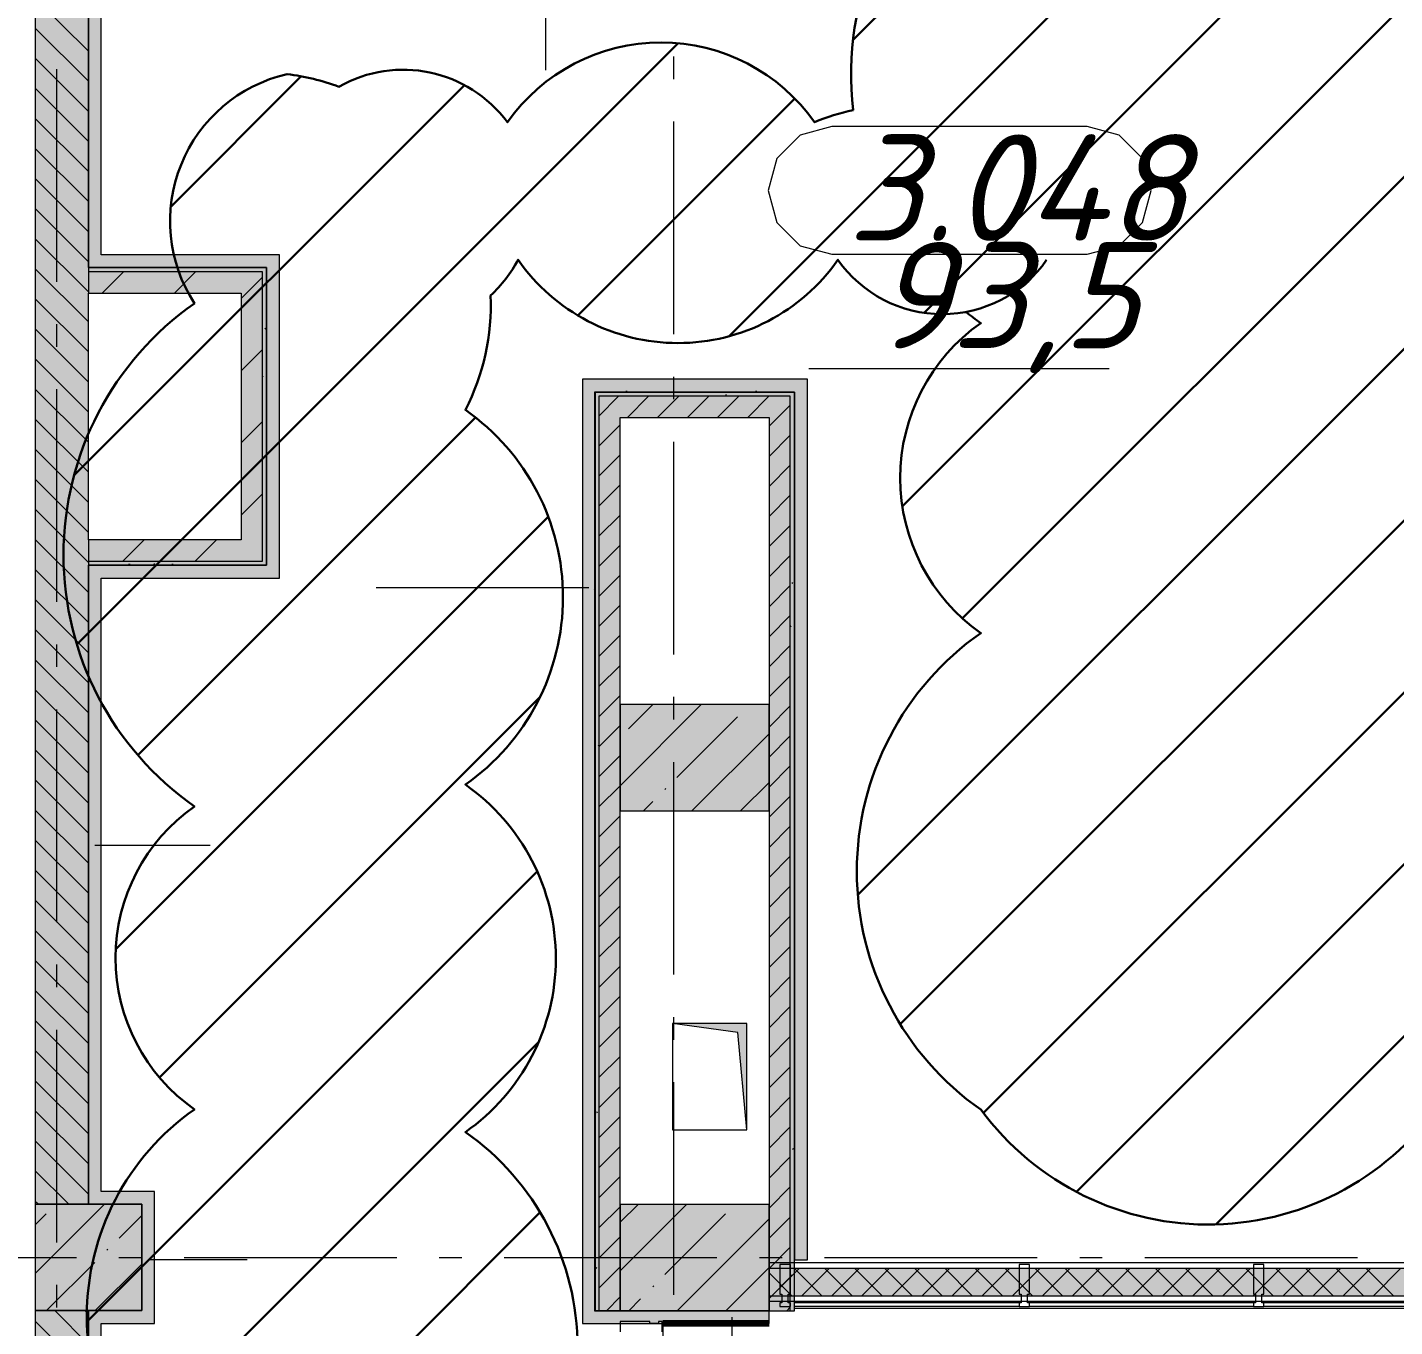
# Model space of a CAD drawing. Header units: millimetres. Extents: x -537608 to 253996, y -217170 to 186033.
# Drawn here: x -239814 to -233385, y 168596 to 174706 of the extents above; entities that cross this region are included whole.
import ezdxf

# ---------------------------------------------------------------- set-up
doc = ezdxf.new("R2010")
doc.units = ezdxf.units.MM
doc.layers.add('16) Лак 1.6м', color=160, linetype='Continuous', lineweight=90)
doc.layers.add('2) окраска коммуникации', color=152, linetype='Continuous', lineweight=30)
doc.layers.add('PDF _Геометрия', color=7, linetype='Continuous')
doc.layers.add('PDF _Текст', color=7, linetype='Continuous')
doc.layers.add('PDF _Сплошная заливка', color=7, linetype='Continuous', true_color=0xffffff)
doc.styles.add('PDF ISOCPEUR Italic', font='isocpeui.ttf')

msp = doc.modelspace()

# ---------------------------------------------------------------- hatches: boundary and pattern name
at = {"layer": '2) окраска коммуникации'}
h = msp.add_hatch(dxfattribs=at)
h.set_pattern_fill('ANSI31', color=256, scale=180)
h.paths.add_polyline_path([(-233247.5688, 177998.5235, 0.52056705), (-235419.4646, 177998.5235, 0.52056705), (-237429.314, 177998.5235, 0.52056705), (-238821.017, 177998.5235, 0.52056705), (-238257.7876, 176764.6396, 0.52056705), (-236617.9332, 176764.6396, 0.220684184), (-235677.2729, 176219.1299, 0.205609589), (-235330.6408, 175659.2565, 0.276734799), (-235930.449, 174316.027, 0.061769593), (-236112.3946, 174259.4336, 0.52056705), (-237556.5301, 174259.4336, 0.379466008), (-238348.6553, 174426.9845, 0.057663837), (-238592.4759, 174486.1429, 0.52056705), (-239028.0629, 173407.6346, 0.52056705), (-239028.0629, 171042.3935, 0.52056705), (-239028.0629, 169617.5684, 0.52056705), (-239028.0629, 167673.4548, 0.52056705), (-239028.0629, 165454.0474, 0.52056705), (-239028.0629, 163233.1917, 0.52056705), (-239028.0629, 161197.9974, 0.52056705), (-237754.1061, 161355.6589, 0.52056705), (-237754.1061, 163501.6063, 0.52056705), (-237754.1061, 165619.0709, 0.52056705), (-237754.1061, 167485.6614, 0.52056705), (-237754.1061, 169510.9994, 0.52056705), (-237754.1061, 171144.8997, 0.52056705), (-237754.1061, 172906.8922, 0.128482934), (-237635.6681, 173445.8092, 0.087084483), (-237506.7931, 173612.8336, 0.52056705), (-236002.5942, 173612.8336, 0.294706709), (-235400.9446, 173367.8094, 0.015336865), (-235330.6408, 173315.2971, 0.52056705), (-235330.6408, 171857.765, 0.52056705), (-235330.6408, 169616.5128, 0.52056705), (-233156.3052, 169668.4749, 0.52056705), (-233156.3052, 171100.5414, 0.52056705), (-233156.3052, 173693.283, 0.52056705), (-233156.3052, 175996.4089, 0.04413108), (-233116.7734, 176180.5755, 0.223427694), (-232027.1964, 176864.879, 0.52056705)])
h = msp.add_hatch(dxfattribs=at)
h.set_pattern_fill('ANSI31', color=5, scale=222)
h.set_pattern_definition([(45, (-258045.5, 58244.4), (-498.4042, 498.4042), [])])
edge = h.paths.add_edge_path()
edge.add_spline(control_points=[(-235816.1191, 159271.232), (-236159.4574, 159033.9082), (-238070.707, 158782.2879), (-238638.1634, 158432.2404), (-238105.9898, 157437.1958), (-235754.1232, 157437.1958), (-234964.4457, 157111.2328), (-232629.7463, 157197.0128), (-230260.7124, 156905.3617), (-229350.8658, 157179.8572), (-227823.0111, 157317.1047), (-227874.2427, 155408.2821), (-228097.4122, 152976.7837), (-227822.7426, 150724.7104), (-228269.0815, 149763.9784), (-227084.5653, 149112.0524), (-225299.2066, 148991.9613), (-224269.1925, 149077.7406), (-223393.6804, 150141.4089), (-223033.1746, 151942.7824), (-223033.1746, 154550.2232), (-224114.1503, 155620.6235), (-222534.7954, 157233.2822), (-223616.3097, 158108.2349), (-222328.7917, 159257.6825), (-224405.9872, 160750.2232), (-223221.471, 161659.5139), (-222637.7958, 162380.0636), (-222998.3466, 163910.6161), (-224371.6993, 165660.5215), (-222551.1261, 167750.2232), (-223117.6326, 168979.9453), (-222465.2915, 170352.4203), (-223735.6423, 171364.6211), (-222688.4609, 172325.3538), (-224215.7041, 173378.4158), (-222584.8491, 174510.7078), (-223546.1958, 175199.8757), (-221881.0047, 176020.4302), (-223048.3552, 176912.5392), (-223134.1899, 177993.3638), (-224026.8692, 177461.5296), (-225297.22, 177718.8682), (-226378.7358, 177221.3459), (-228541.766, 177135.5666), (-230052.4535, 177838.96), (-230103.9537, 176483.6406), (-230103.9537, 175397.7837), (-229211.2743, 175199.8757), (-230121.1209, 173498.5077), (-229039.6066, 172812.2698), (-230258.4573, 170776.7837), (-229761.2561, 169941.1373), (-230774.103, 168425.7837), (-229332.0829, 167750.2232), (-232123.453, 166650.2232), (-233452.141, 167750.2232), (-234104.4836, 166681.5095), (-235855.5078, 167750.2232), (-235443.0905, 165700.2452), (-235100.8307, 164170.835), (-235942.0098, 164546.6834), (-235461.3365, 162982.3976), (-236062.1774, 161973.2927), (-234156.6512, 161458.6141), (-236010.6772, 160206.231), (-235472.7808, 159508.5559), (-235816.1191, 159271.232)], knot_values=[0, 0, 0, 0, 1, 2, 3, 4, 5, 6, 7, 8, 9, 10, 11, 12, 13, 14, 15, 16, 17, 18, 19, 20, 21, 22, 23, 24, 25, 26, 27, 28, 29, 30, 31, 32, 33, 34, 35, 36, 37, 38, 39, 40, 41, 42, 43, 44, 45, 46, 47, 48, 49, 50, 51, 52, 53, 54, 55, 56, 57, 58, 59, 60, 61, 62, 63, 64, 65, 65, 65, 65], degree=3, periodic=0)
edge = h.paths.add_edge_path(flags=16)
edge.add_arc((-231889.6573, 159033.0748), 1468.0305, 125.00000005, 234.99999995, ccw=False)
edge.add_arc((-231607.6582, 161840.8916), 1959.6809, 125.00000005, 234.99999995, ccw=False)
edge.add_arc((-231767.132, 163405.6521), 965.4036, 67.59470151, 177.59470141, ccw=False)
edge.add_arc((-231443.7098, 163069.927), 1229.0586, -22.07713269, 87.92286721, ccw=False)
edge.add_arc((-231143.3293, 161410.3894), 1461.9881, -54.99999995, 54.99999995, ccw=False)
edge.add_arc((-231576.0596, 159327.8343), 1548.9823, -75.15767463, 34.84232527, ccw=False)
edge.add_arc((-231955.4787, 158374.0401), 947.5729, 215.00000005, 324.99999995, ccw=False)
edge = h.paths.add_edge_path(flags=16)
edge.add_arc((-225566.369, 153285.6185), 1536.9915, 125.00000005, 234.99999995, ccw=False)
edge.add_arc((-225538.421, 155843.592), 1585.7174, 125.00000005, 234.99999995, ccw=False)
edge.add_arc((-225137.7183, 159013.7421), 2284.3212, 125.00000005, 234.99999995, ccw=False)
edge.add_arc((-225658.2126, 162012.8119), 1376.867, 125.00000005, 234.99999995, ccw=False)
edge.add_arc((-225574.7307, 164105.3721), 1301.2124, 117.8493612, 227.8493611, ccw=False)
edge.add_arc((-225369.6285, 164519.2026), 1097.085, 27.81836399, 137.81836389, ccw=False)
edge.add_arc((-225613.8121, 163296.7221), 2117.3814, -54.99999995, 54.99999995, ccw=False)
edge.add_arc((-225663.381, 159757.0156), 2203.8023, -54.99999995, 54.99999995, ccw=False)
edge.add_arc((-225163.6815, 156860.1623), 1332.6027, -54.99999995, 54.99999995, ccw=False)
edge.add_arc((-225407.0732, 154329.3545), 1756.9432, -54.99999995, 54.99999995, ccw=False)
edge.add_arc((-225725.9779, 153175.5991), 1357.0078, 237.85706584, 347.85706574, ccw=False)
edge = h.paths.add_edge_path(flags=16)
edge.add_arc((-226395.9174, 168135.9149), 1371.9136, 125.00000005, 234.99999995, ccw=False)
edge.add_arc((-226384.8551, 170399.3253), 1391.2002, 125.00000005, 234.99999995, ccw=False)
edge.add_arc((-226325.4529, 172763.3694), 1494.7648, 125.00000005, 234.99999995, ccw=False)
edge.add_arc((-225896.8545, 175145.79), 1730.4953, 112.00238998, 222.00238988, ccw=False)
edge.add_arc((-226212.3841, 175253.0022), 1533.7869, -7.46862395, 102.53137595, ccw=False)
edge.add_arc((-225760.6269, 173526.9207), 1863.7748, -54.99999995, 54.99999995, ccw=False)
edge.add_arc((-225829.2376, 170375.5045), 1983.3939, -54.99999995, 54.99999995, ccw=False)
edge.add_arc((-225610.4468, 168098.6002), 1126.7789, -74.63234793, 35.36765197, ccw=False)
edge.add_arc((-226247.326, 167667.1454), 1142.021, 215.00000005, 324.99999995, ccw=False)
at = {"layer": 'PDF _Сплошная заливка', "transparency": 33554559}
h = msp.add_hatch(color=256, dxfattribs=at)
h.paths.add_polyline_path([(-239776.1908, 163730.906), (-239526.192, 163730.906), (-239526.192, 168671.2518), (-239776.1908, 168671.2518), (-239776.1908, 166203.8314)], flags=0)
h.paths.add_polyline_path([(-239526.192, 169171.2515), (-239526.192, 175021.2525), (-239776.1908, 175021.2525), (-239776.1908, 169171.2515)], flags=0)
h.paths.add_polyline_path([(-239526.192, 175521.2502), (-239526.192, 178511.2505), (-239776.1908, 178511.2505), (-239776.1908, 175521.2502)], flags=0)
at = {"layer": 'PDF _Сплошная заливка', "true_color": 0xff7d7d, "transparency": 33554559}
for points in [[(-239526.192, 173636.2532), (-239466.1914, 173636.2532), (-239466.1914, 175021.2525), (-239526.192, 175021.2525), (-239526.192, 174699.218)], [(-238688.691, 172176.2493), (-238628.6903, 172176.2493), (-238628.6903, 173636.2532), (-238688.691, 173636.2532), (-238688.691, 173283.3239)], [(-236206.54, 172990.9054), (-236206.54, 173050.9039), (-237203.2435, 173050.9039), (-237203.2435, 172990.9054), (-237143.2428, 172990.9054)], [(-236206.54, 168910.9035), (-236146.5394, 168910.9035), (-236146.5394, 173050.9039), (-236206.54, 173050.9039), (-236206.54, 169035.6284)], [(-239526.192, 169231.2522), (-239466.1914, 169231.2522), (-239466.1914, 172176.2493), (-239526.192, 172176.2493), (-239526.192, 171867.4254)], [(-239276.191, 168671.2518), (-239216.1904, 168671.2518), (-239216.1904, 169231.2522), (-239276.191, 169231.2522), (-239276.191, 169035.6284)], [(-239526.192, 163780.9062), (-239466.1914, 163780.9062), (-239466.1914, 168671.2518), (-239526.192, 168671.2518), (-239526.192, 166203.8314)], [(-236326.5393, 168610.9045), (-236326.5393, 168670.9052), (-237143.2428, 168670.9052), (-237143.2428, 168610.9045), (-236614.4085, 168610.9045)]]:
    msp.add_hatch(color=11, dxfattribs=at).paths.add_polyline_path(points)
at = {"layer": 'PDF _Сплошная заливка', "transparency": 33554559}
for points in [[(-238708.6919, 173556.2495), (-238688.691, 173556.2495), (-238688.691, 173576.2505), (-239526.192, 173576.2505), (-239526.192, 173556.2495)], [(-238808.6923, 173456.2491), (-238708.6919, 173456.2491), (-238708.6919, 173556.2495), (-239526.192, 173556.2495), (-239526.192, 173456.2491)], [(-238708.6919, 172176.2493), (-238688.691, 172176.2493), (-238688.691, 173556.2495), (-238708.6919, 173556.2495), (-238708.6919, 172196.2503)], [(-236226.5388, 172970.9045), (-236226.5388, 172990.9054), (-237146.539, 172990.9054), (-237146.539, 172970.9045), (-236326.5393, 172970.9045)], [(-236226.5388, 168670.9052), (-236206.54, 168670.9052), (-236206.54, 172990.9054), (-236226.5388, 172990.9054), (-236226.5388, 169035.6284)], [(-236326.5393, 172870.9041), (-236326.5393, 172970.9045), (-237126.538, 172970.9045), (-237126.538, 172870.9041), (-237026.5398, 172870.9041)], [(-236326.5393, 168670.9052), (-236226.5388, 168670.9052), (-236226.5388, 172970.9045), (-236326.5393, 172970.9045), (-236326.5393, 169035.6284)], [(-238708.6919, 172176.2493), (-238708.6919, 172196.2503), (-239526.192, 172196.2503), (-239526.192, 172176.2493), (-238808.6923, 172176.2493)], [(-239526.192, 168671.2518), (-239276.191, 168671.2518), (-239276.191, 169171.2515), (-239776.1908, 169171.2515), (-239776.1908, 168671.2518)], [(-237026.5398, 168670.9052), (-236326.5393, 168670.9052), (-236326.5393, 169170.9049), (-237026.5398, 169170.9049), (-237026.5398, 169035.6284)], [(-231726.5409, 168741.2529), (-231726.5409, 168871.2525), (-236326.5393, 168871.2525), (-236326.5393, 168741.2529), (-233274.93, 168741.2529)]]:
    msp.add_hatch(color=256, dxfattribs=at).paths.add_polyline_path(points)

# ---------------------------------------------------------------- linework, layer by layer
at = {"layer": '16) Лак 1.6м'}
msp.add_lwpolyline([(-236326.5393, 168610.9045), (-236826.1924, 168610.9045)], dxfattribs=at)
at = {"layer": '2) окраска коммуникации'}
for points in [[(-235930.449, 174316.027, -0.276734799), (-235330.6408, 175659.2565, -0.205609589), (-235677.2729, 176219.1299, -0.205609589)], [(-233116.7734, 176180.5755, -0.04413108), (-233156.3052, 175996.4089, -0.52056705), (-233156.3052, 173693.283, -0.52056705), (-233156.3052, 171100.5414, -0.52056705), (-233156.3052, 169668.4749, -0.52056705), (-235330.6408, 169616.5128, -0.52056705), (-235330.6408, 171857.765, -0.52056705), (-235330.6408, 173315.2971, -0.015336865), (-235400.9446, 173367.8094)], [(-235930.449, 174316.027, 0.061769593), (-236112.3946, 174259.4336, 0.52056705), (-237556.5301, 174259.4336, 0.379466008), (-238348.6553, 174426.9845)], [(-237635.6681, 173445.8092, -0.128482934), (-237754.1061, 172906.8922, -0.52056705), (-237754.1061, 171144.8997, -0.52056705), (-237754.1061, 169510.9994, -0.52056705), (-237754.1061, 167485.6614, -0.52056705), (-237754.1061, 165619.0709, -0.52056705), (-237754.1061, 163501.6063, -0.52056705), (-237754.1061, 161355.6589, -0.52056705), (-239028.0629, 161197.9974, -0.52056705), (-239028.0629, 163233.1917, -0.52056705), (-239028.0629, 165454.0474, -0.52056705), (-239028.0629, 167673.4548, -0.52056705), (-239028.0629, 169617.5684, -0.52056705), (-239028.0629, 171042.3935, -0.52056705), (-239028.0629, 173407.6346, -0.52056705), (-238592.4759, 174486.1429, -0.057663837), (-238348.6553, 174426.9845, -0.057663837)], [(-237635.6681, 173445.8092, 0.087084483), (-237506.7931, 173612.8336, 0.52056705), (-236002.5942, 173612.8336, 0.52056705), (-235021.3412, 173612.8336)]]:
    msp.add_lwpolyline(points, format="xyb", dxfattribs=at)
at = {"layer": 'PDF _Геометрия', "lineweight": 9}
for p, q in [((-239776.1908, 175021.2525), (-239776.1908, 169171.2515)), ((-239526.192, 173636.2532), (-239526.192, 175021.2525)), ((-239526.192, 175021.2525), (-239526.192, 173636.2532)), ((-239466.1914, 173636.2532), (-239466.1914, 174961.2498)), ((-237378.0891, 174970.9035), (-237378.0891, 174504.7547)), ((-239526.192, 174593.6501), (-239776.1908, 174843.6511)), ((-239526.192, 174452.227), (-239776.1908, 174702.2279)), ((-239526.192, 174310.808), (-239776.1908, 174560.809)), ((-239526.192, 174169.3848), (-239776.1908, 174419.3857)), ((-239526.192, 174027.9659), (-239776.1908, 174277.9669)), ((-239526.192, 173886.5427), (-239776.1908, 174136.5437)), ((-239526.192, 173745.1238), (-239776.1908, 173995.1204)), ((-239526.192, 173603.7006), (-239776.1908, 173853.7016)), ((-239526.192, 173462.2817), (-239776.1908, 173712.2783)), ((-239526.192, 173576.2505), (-239526.192, 173636.2532)), ((-239526.192, 173636.2532), (-239526.192, 173576.2505)), ((-238688.691, 173636.2532), (-239466.1914, 173636.2532)), ((-238628.6903, 173636.2532), (-238688.691, 173636.2532)), ((-238628.6903, 172176.2493), (-238628.6903, 173636.2532)), ((-239526.192, 173320.8584), (-239776.1908, 173570.8594)), ((-238688.691, 173576.2505), (-239526.192, 173576.2505)), ((-239526.192, 173576.2505), (-238688.691, 173576.2505)), ((-239526.192, 173576.2505), (-239526.192, 173556.2495)), ((-238688.691, 173556.2495), (-238688.691, 173576.2505)), ((-238688.691, 173576.2505), (-238688.691, 172176.2493)), ((-238708.6919, 173556.2495), (-239526.192, 173556.2495)), ((-239526.192, 173556.2495), (-239526.192, 173456.2491)), ((-239461.907, 173456.2491), (-239361.9066, 173556.2495)), ((-239122.496, 173456.2491), (-239022.4956, 173556.2495)), ((-238783.085, 173456.2491), (-238708.6919, 173530.6422)), ((-238708.6919, 173456.2491), (-238708.6919, 173556.2495)), ((-238688.691, 173456.2491), (-238688.691, 173556.2495)), ((-239526.192, 172296.2507), (-239526.192, 173456.2491)), ((-239526.192, 173456.2491), (-238808.6923, 173456.2491)), ((-238808.6923, 173430.6462), (-238783.085, 173456.2491)), ((-238808.6923, 173456.2491), (-238808.6923, 172296.2507)), ((-238708.6919, 172196.2503), (-238708.6919, 173456.2491)), ((-238688.691, 172176.2493), (-238688.691, 173456.2491)), ((-239526.192, 173179.4353), (-239776.1908, 173429.4362)), ((-239526.192, 173038.0164), (-239776.1908, 173288.0173)), ((-238808.6923, 173091.2331), (-238708.6919, 173191.2334)), ((-239526.192, 172896.5931), (-239776.1908, 173146.5941)), ((-239526.192, 172755.1743), (-239776.1908, 173005.1709)), ((-236206.54, 173050.9039), (-237203.2435, 173050.9039)), ((-237203.2435, 173050.9039), (-237203.2435, 172990.9054)), ((-237203.2435, 172990.9054), (-237203.2435, 168610.9045)), ((-236326.5393, 172990.9054), (-237146.539, 172990.9054)), ((-237146.539, 172990.9054), (-237146.539, 172970.9045)), ((-237143.2428, 168670.9052), (-237143.2428, 172990.9054)), ((-237143.2428, 172990.9054), (-236206.54, 172990.9054)), ((-236226.5388, 172990.9054), (-236326.5393, 172990.9054)), ((-236206.54, 172990.9054), (-236226.5388, 172990.9054)), ((-236146.5394, 173050.9039), (-236206.54, 173050.9039)), ((-236206.54, 172990.9054), (-236206.54, 168910.9035)), ((-236206.54, 168670.9052), (-236206.54, 172990.9054)), ((-236146.5394, 168910.9035), (-236146.5394, 173050.9039)), ((-237146.539, 172970.9045), (-237146.539, 172870.9041)), ((-237126.538, 172878.3404), (-237033.974, 172970.9045)), ((-236326.5393, 172970.9045), (-237126.538, 172970.9045)), ((-237126.538, 172970.9045), (-237126.538, 172870.9041)), ((-236992.5533, 172870.9041), (-236892.5528, 172970.9045)), ((-236851.1322, 172870.9041), (-236751.1318, 172970.9045)), ((-236709.7112, 172870.9041), (-236609.7107, 172970.9045)), ((-236568.2901, 172870.9041), (-236468.2897, 172970.9045)), ((-236426.869, 172870.9041), (-236326.8687, 172970.9045)), ((-236226.5388, 172970.9045), (-236326.5393, 172970.9045)), ((-236326.5393, 172829.8128), (-236226.5388, 172929.8132)), ((-236226.5388, 168670.9052), (-236226.5388, 172970.9045)), ((-239526.192, 172613.751), (-239776.1908, 172863.752)), ((-237146.539, 172870.9041), (-237146.539, 168670.9052)), ((-237126.538, 172870.9041), (-237126.538, 168670.9052)), ((-237026.5398, 168670.9052), (-237026.5398, 172870.9041)), ((-237026.5398, 172870.9041), (-236326.5393, 172870.9041)), ((-236326.5393, 172870.9041), (-236326.5393, 168670.9052)), ((-238808.6923, 172751.8199), (-238708.6919, 172851.8203)), ((-237126.538, 172736.9172), (-237026.5398, 172836.9176)), ((-236326.5393, 172688.3896), (-236226.5388, 172788.39)), ((-239526.192, 172472.3321), (-239776.1908, 172722.3288)), ((-237126.538, 172595.4983), (-237026.5398, 172695.4986)), ((-236326.5393, 172546.9707), (-236226.5388, 172646.9668)), ((-239526.192, 172330.9089), (-239776.1908, 172580.9099)), ((-237126.538, 172454.0751), (-237026.5398, 172554.0755)), ((-238808.6923, 172412.4111), (-238708.6919, 172512.4115)), ((-236326.5393, 172405.5475), (-236226.5388, 172505.5479)), ((-239526.192, 172189.4857), (-239776.1908, 172439.4866)), ((-237126.538, 172312.6562), (-237026.5398, 172412.6522)), ((-236326.5393, 172264.1243), (-236226.5388, 172364.1247)), ((-239526.192, 172048.0668), (-239776.1908, 172298.0678)), ((-238808.6923, 172296.2507), (-239526.192, 172296.2507)), ((-239526.192, 172296.2507), (-239526.192, 172196.2503)), ((-239364.2619, 172196.2503), (-239264.2615, 172296.2507)), ((-239024.851, 172196.2503), (-238924.8505, 172296.2507)), ((-237126.538, 172171.233), (-237026.5398, 172271.2333)), ((-236326.5393, 172122.7054), (-236226.5388, 172222.7058)), ((-239526.192, 171906.6436), (-239776.1908, 172156.6446)), ((-239526.192, 172196.2503), (-238808.6923, 172196.2503)), ((-239526.192, 172196.2503), (-239526.192, 172176.2493)), ((-239526.192, 169231.2522), (-239526.192, 172176.2493)), ((-239526.192, 172176.2493), (-238808.6923, 172176.2493)), ((-239466.1914, 172176.2493), (-239526.192, 172176.2493)), ((-239526.192, 172176.2493), (-239526.192, 169231.2522)), ((-238688.691, 172176.2493), (-239466.1914, 172176.2493)), ((-238808.6923, 172196.2503), (-238708.6919, 172196.2503)), ((-238808.6923, 172176.2493), (-238708.6919, 172176.2493)), ((-238708.6919, 172176.2493), (-238688.691, 172176.2493)), ((-238628.6903, 172116.2508), (-238628.6903, 172176.2493)), ((-239466.1914, 169231.2522), (-239466.1914, 172116.2508)), ((-239466.1914, 172116.2508), (-238628.6903, 172116.2508)), ((-237126.538, 172029.8097), (-237026.5398, 172129.8101)), ((-237173.242, 172070.7934), (-238173.2437, 172070.7934)), ((-236326.5393, 171981.2822), (-236226.5388, 172081.2826)), ((-239526.192, 171765.2247), (-239776.1908, 172015.2256)), ((-237126.538, 171888.3909), (-237026.5398, 171988.3912)), ((-236326.5393, 171839.8632), (-236226.5388, 171939.8637)), ((-239526.192, 171623.8014), (-239776.1908, 171873.8025)), ((-237126.538, 171746.9676), (-237026.5398, 171846.9681)), ((-236326.5393, 171698.4401), (-236226.5388, 171798.4404)), ((-239526.192, 171482.3826), (-239776.1908, 171732.3792)), ((-237126.538, 171605.5487), (-237026.5398, 171705.5491)), ((-236326.5393, 171557.0211), (-236226.5388, 171657.0173)), ((-239526.192, 171340.9593), (-239776.1908, 171590.9603)), ((-237126.538, 171464.1255), (-237026.5398, 171564.1259)), ((-237026.5398, 171139.8606), (-236645.4971, 171520.9032)), ((-236326.5393, 171520.9032), (-237026.5398, 171520.9032)), ((-237026.5398, 171520.9032), (-237026.5398, 171020.9056)), ((-236987.5756, 171406.9216), (-236873.5961, 171520.9032)), ((-236326.5393, 171020.9056), (-236326.5393, 171520.9032)), ((-236326.5393, 171415.598), (-236226.5388, 171515.5983)), ((-239526.192, 171199.5404), (-239776.1908, 171449.5371)), ((-236759.4788, 171178.8247), (-236474.3546, 171463.949)), ((-237126.538, 171322.7066), (-237026.5398, 171422.7027)), ((-236689.3011, 171020.9056), (-236326.5393, 171383.6654)), ((-236326.5393, 171274.1747), (-236226.5388, 171374.1751)), ((-239526.192, 171058.1173), (-239776.1908, 171308.1182)), ((-237126.538, 171181.2834), (-237026.5398, 171281.2838)), ((-236326.5393, 171132.7558), (-236226.5388, 171232.7562)), ((-239526.192, 170916.694), (-239776.1908, 171166.695)), ((-237126.538, 171039.8602), (-237026.5398, 171139.8606)), ((-236816.5019, 171121.8016), (-236811.7612, 171126.5424)), ((-236461.2022, 171020.9056), (-236326.5393, 171155.5685)), ((-236917.3979, 171020.9056), (-236873.5273, 171064.7742)), ((-236326.5393, 170991.3327), (-236226.5388, 171091.333)), ((-239526.192, 170775.2752), (-239776.1908, 171025.2761)), ((-237126.538, 170898.4413), (-237026.5398, 170998.4417)), ((-237026.5398, 171020.9056), (-236326.5393, 171020.9056)), ((-236326.5393, 170849.9137), (-236226.5388, 170949.9141)), ((-239526.192, 170633.8519), (-239776.1908, 170883.8529)), ((-239496.1906, 170860.8249), (-238953.67, 170860.8249)), ((-237126.538, 170757.018), (-237026.5398, 170857.0185)), ((-236326.5393, 170708.4905), (-236226.5388, 170808.4909)), ((-239526.192, 170492.433), (-239776.1908, 170742.4296)), ((-237126.538, 170615.5992), (-237026.5398, 170715.5995)), ((-236326.5393, 170567.0716), (-236226.5388, 170667.072)), ((-239526.192, 170351.0098), (-239776.1908, 170601.0108)), ((-237126.538, 170474.176), (-237026.5398, 170574.1764)), ((-236326.5393, 170425.6484), (-236226.5388, 170525.6487)), ((-239526.192, 170209.5909), (-239776.1908, 170459.5875)), ((-237126.538, 170332.757), (-237026.5398, 170432.7574)), ((-236326.5393, 170284.2295), (-236226.5388, 170384.2256)), ((-239526.192, 170068.1677), (-239776.1908, 170318.1686)), ((-237126.538, 170191.3339), (-237026.5398, 170291.3342)), ((-236326.5393, 170142.8063), (-236226.5388, 170242.8067)), ((-239526.192, 169926.7466), (-239776.1908, 170176.7455)), ((-237126.538, 170049.9128), (-237026.5398, 170149.911)), ((-236326.5393, 170001.3852), (-236226.5388, 170101.3856)), ((-239526.192, 169785.3256), (-239776.1908, 170035.3244)), ((-237126.538, 169908.4918), (-237026.5398, 170008.4921)), ((-236326.5393, 169859.9641), (-236226.5388, 169959.9624)), ((-239526.192, 169643.9045), (-239776.1908, 169893.9033)), ((-237126.538, 169767.0707), (-237026.5398, 169867.0711)), ((-236326.5393, 169718.5431), (-236226.5388, 169818.5413)), ((-239526.192, 169502.4835), (-239776.1908, 169752.4822)), ((-237126.538, 169625.6496), (-237026.5398, 169725.6478)), ((-236326.5393, 169577.1199), (-236226.5388, 169677.1203)), ((-239526.192, 169361.0602), (-239776.1908, 169611.0612)), ((-237126.538, 169484.2286), (-237026.5398, 169584.2268)), ((-236326.5393, 169435.6988), (-236226.5388, 169535.6992)), ((-239526.192, 169219.6392), (-239776.1908, 169469.6402)), ((-237126.538, 169342.8053), (-237026.5398, 169442.8057)), ((-236326.5393, 169294.2778), (-236226.5388, 169394.2782)), ((-239619.2255, 169171.2515), (-239776.1908, 169328.2191)), ((-237126.538, 169201.3843), (-237026.5398, 169301.3847)), ((-239526.192, 169171.2515), (-239526.192, 169231.2522)), ((-239526.192, 169231.2522), (-239526.192, 169171.2515)), ((-239276.191, 169231.2522), (-239466.1914, 169231.2522)), ((-239216.1904, 169231.2522), (-239276.191, 169231.2522)), ((-239216.1904, 168671.2518), (-239216.1904, 169231.2522)), ((-236326.5393, 169152.8567), (-236226.5388, 169252.8571)), ((-239760.6465, 169171.2515), (-239776.1908, 169186.7981)), ((-239776.1908, 168846.4074), (-239451.3467, 169171.2515)), ((-239526.192, 169171.2515), (-239776.1908, 169171.2515)), ((-239776.1908, 169171.2515), (-239776.1908, 168671.2518)), ((-239776.1908, 169171.2515), (-239526.192, 169171.2515)), ((-239276.191, 169171.2515), (-239526.192, 169171.2515)), ((-239526.192, 169171.2515), (-239276.191, 169171.2515)), ((-239276.191, 168671.2518), (-239276.191, 169171.2515)), ((-239276.191, 169171.2515), (-239276.191, 168671.2518)), ((-237126.538, 169059.9632), (-237026.5398, 169159.9637)), ((-237026.5398, 168858.8774), (-236714.5122, 169170.9049)), ((-237026.5398, 169086.9763), (-236942.6112, 169170.9049)), ((-236326.5393, 169170.9049), (-237026.5398, 169170.9049)), ((-237026.5398, 169170.9049), (-237026.5398, 168670.9052)), ((-236326.5393, 168670.9052), (-236326.5393, 169170.9049)), ((-239776.1908, 169074.5064), (-239724.7589, 169125.9384)), ((-239382.6094, 169011.8899), (-239276.191, 169118.3082)), ((-236816.5019, 168840.8162), (-236531.3798, 169125.9384)), ((-236758.3141, 168670.9052), (-236326.5393, 169102.68)), ((-236326.5393, 169011.4357), (-236226.5388, 169111.436)), ((-237126.538, 168918.5422), (-237026.5398, 169018.5425)), ((-239439.6346, 168954.8647), (-239434.8939, 168959.6055)), ((-236226.5388, 168970.015), (-236326.5393, 168870.0146)), ((-239723.2475, 168671.2518), (-239496.66, 168897.8394)), ((-239495.1486, 168671.2518), (-239276.191, 168890.2093)), ((-239246.1918, 168912.2835), (-238780.0408, 168912.2835)), ((-237126.538, 168777.1211), (-237026.5398, 168877.1215)), ((-231906.1919, 168896.2526), (-236326.5393, 168896.2526)), ((-236326.5393, 168896.2526), (-236326.5393, 168871.2525)), ((-236226.3645, 168888.2523), (-236276.3646, 168888.2523)), ((-236276.3646, 168888.2523), (-236276.3646, 168748.2522)), ((-236226.3645, 168748.2522), (-236226.3645, 168888.2523)), ((-236206.54, 168910.9035), (-236146.5394, 168910.9035)), ((-235101.358, 168888.2523), (-235151.3582, 168888.2523)), ((-235151.3582, 168888.2523), (-235151.3582, 168748.2522)), ((-235101.358, 168748.2522), (-235101.358, 168888.2523)), ((-233999.5259, 168888.2523), (-234049.5261, 168888.2523)), ((-234049.5261, 168888.2523), (-234049.5261, 168748.2522)), ((-233999.5259, 168748.2522), (-233999.5259, 168888.2523)), ((-236530.2173, 168670.9052), (-236326.5393, 168874.581)), ((-236326.5393, 168870.0146), (-236325.3013, 168871.2525)), ((-236326.5393, 168871.2525), (-236326.5393, 168741.2529)), ((-236326.5393, 168871.2525), (-231726.5409, 168871.2525)), ((-236219.376, 168741.2529), (-236326.5393, 168848.414)), ((-236326.5393, 168728.5936), (-236226.5388, 168828.5918)), ((-236313.8799, 168741.2529), (-236183.8802, 168871.2525)), ((-236077.9549, 168741.2529), (-236207.9545, 168871.2525)), ((-236172.4588, 168741.2529), (-236042.4592, 168871.2525)), ((-235936.5339, 168741.2529), (-236066.5335, 168871.2525)), ((-236031.0378, 168741.2529), (-235901.0382, 168871.2525)), ((-235795.1128, 168741.2529), (-235925.1124, 168871.2525)), ((-235889.6167, 168741.2529), (-235759.6149, 168871.2525)), ((-235653.6918, 168741.2529), (-235783.6914, 168871.2525)), ((-235748.1957, 168741.2529), (-235618.1939, 168871.2525)), ((-235512.2707, 168741.2529), (-235642.2703, 168871.2525)), ((-235606.7724, 168741.2529), (-235476.7728, 168871.2525)), ((-235370.8496, 168741.2529), (-235500.8493, 168871.2525)), ((-235465.3514, 168741.2529), (-235335.3517, 168871.2525)), ((-235229.4265, 168741.2529), (-235359.4282, 168871.2525)), ((-235323.9303, 168741.2529), (-235193.9307, 168871.2525)), ((-235088.0053, 168741.2529), (-235218.0071, 168871.2525)), ((-235182.5092, 168741.2529), (-235052.5096, 168871.2525)), ((-234946.5843, 168741.2529), (-235076.584, 168871.2525)), ((-235041.0882, 168741.2529), (-234911.0886, 168871.2525)), ((-234805.1632, 168741.2529), (-234935.1629, 168871.2525)), ((-234899.6671, 168741.2529), (-234769.6675, 168871.2525)), ((-234663.7422, 168741.2529), (-234793.7418, 168871.2525)), ((-234758.2461, 168741.2529), (-234628.2443, 168871.2525)), ((-234522.3212, 168741.2529), (-234652.3208, 168871.2525)), ((-234616.825, 168741.2529), (-234486.8232, 168871.2525)), ((-234380.9001, 168741.2529), (-234510.8997, 168871.2525)), ((-234475.4018, 168741.2529), (-234345.4022, 168871.2525)), ((-234239.479, 168741.2529), (-234369.4787, 168871.2525)), ((-234333.9808, 168741.2529), (-234203.9811, 168871.2525)), ((-234098.0558, 168741.2529), (-234228.0576, 168871.2525)), ((-234192.5597, 168741.2529), (-234062.56, 168871.2525)), ((-233956.6348, 168741.2529), (-234086.6366, 168871.2525)), ((-234051.1387, 168741.2529), (-233921.139, 168871.2525)), ((-233815.2137, 168741.2529), (-233945.2133, 168871.2525)), ((-233909.7176, 168741.2529), (-233779.7179, 168871.2525)), ((-233673.7926, 168741.2529), (-233803.7923, 168871.2525)), ((-233768.2965, 168741.2529), (-233638.2969, 168871.2525)), ((-233532.3716, 168741.2529), (-233662.3712, 168871.2525)), ((-233626.8755, 168741.2529), (-233496.8737, 168871.2525)), ((-233390.9505, 168741.2529), (-233520.9501, 168871.2525)), ((-233485.4544, 168741.2529), (-233355.4526, 168871.2525)), ((-236873.5273, 168783.791), (-236868.7864, 168788.5318)), ((-236276.3646, 168748.2522), (-236266.3664, 168748.2522)), ((-236266.3664, 168748.2522), (-236266.3664, 168708.2524)), ((-236236.3649, 168708.2524), (-236236.3649, 168748.2522)), ((-236236.3649, 168748.2522), (-236226.3645, 168748.2522)), ((-235151.3582, 168748.2522), (-235141.3577, 168748.2522)), ((-235141.3577, 168748.2522), (-235141.3577, 168708.2524)), ((-235111.3585, 168708.2524), (-235111.3585, 168748.2522)), ((-235111.3585, 168748.2522), (-235101.358, 168748.2522)), ((-234049.5261, 168748.2522), (-234039.5256, 168748.2522)), ((-234039.5256, 168748.2522), (-234039.5256, 168708.2524)), ((-234009.5264, 168708.2524), (-234009.5264, 168748.2522)), ((-234009.5264, 168748.2522), (-233999.5259, 168748.2522)), ((-237091.335, 168670.9052), (-237026.5398, 168735.7004)), ((-236986.4131, 168670.9052), (-236930.5525, 168726.7657)), ((-236326.5393, 168741.2529), (-236326.5393, 168716.2528)), ((-236326.5393, 168741.2529), (-231726.5409, 168741.2529)), ((-236326.5393, 168716.2528), (-231726.5409, 168716.2528)), ((-236266.3664, 168708.2524), (-236276.3646, 168708.2524)), ((-236276.3646, 168708.2524), (-236276.3646, 168691.2527)), ((-236276.3646, 168691.2527), (-236226.3645, 168691.2527)), ((-236242.8066, 168670.9052), (-236226.5388, 168687.1707)), ((-236226.3645, 168708.2524), (-236236.3649, 168708.2524)), ((-236226.3645, 168691.2527), (-236226.3645, 168708.2524)), ((-235151.3646, 168708.2524), (-236206.7123, 168708.2524)), ((-235151.3646, 168691.2527), (-236206.6348, 168691.2527)), ((-235151.3646, 168716.2528), (-235151.3646, 168708.2524)), ((-235141.3577, 168708.2524), (-235151.3582, 168708.2524)), ((-235151.3582, 168708.2524), (-235151.3582, 168691.2527)), ((-235151.3582, 168691.2527), (-235101.358, 168691.2527)), ((-235101.358, 168708.2524), (-235111.3585, 168708.2524)), ((-235101.358, 168708.2524), (-235101.358, 168716.2528)), ((-234049.5261, 168708.2524), (-235101.358, 168708.2524)), ((-235101.358, 168691.2527), (-235101.358, 168708.2524)), ((-234049.5261, 168691.2527), (-235101.358, 168691.2527)), ((-234049.5261, 168716.2528), (-234049.5261, 168708.2524)), ((-234039.5256, 168708.2524), (-234049.5261, 168708.2524)), ((-234049.5261, 168708.2524), (-234049.5261, 168691.2527)), ((-234049.5261, 168691.2527), (-233999.5259, 168691.2527)), ((-233999.5259, 168708.2524), (-234009.5264, 168708.2524)), ((-233999.5259, 168708.2524), (-233999.5259, 168716.2528)), ((-232948.3657, 168708.2524), (-233999.5259, 168708.2524)), ((-233999.5259, 168691.2527), (-233999.5259, 168708.2524)), ((-232948.3657, 168691.2527), (-233999.5259, 168691.2527)), ((-239776.1908, 168671.2518), (-239526.192, 168671.2518)), ((-239776.1908, 168671.2518), (-239776.1908, 163730.906)), ((-239526.192, 168671.2518), (-239776.1908, 168671.2518)), ((-239526.192, 168371.1129), (-239776.1908, 168621.1116)), ((-239526.192, 168512.5339), (-239684.9099, 168671.2518)), ((-239526.192, 168653.9549), (-239543.4888, 168671.2518)), ((-239526.192, 168671.2518), (-239276.191, 168671.2518)), ((-239526.192, 163780.9062), (-239526.192, 168671.2518)), ((-239466.1914, 168671.2518), (-239526.192, 168671.2518)), ((-239526.192, 168671.2518), (-239526.192, 163780.9062)), ((-239276.191, 168671.2518), (-239466.1914, 168671.2518)), ((-239216.1904, 168611.2511), (-239216.1904, 168671.2518)), ((-237146.539, 168670.9052), (-237126.538, 168670.9052)), ((-236326.5393, 168670.9052), (-237143.2428, 168670.9052)), ((-237126.538, 168670.9052), (-237026.5398, 168670.9052)), ((-237026.5398, 168670.9052), (-236326.5393, 168670.9052)), ((-236886.5397, 168620.905), (-237026.5398, 168620.905)), ((-237026.5398, 168620.905), (-237026.5398, 168570.9048)), ((-236886.5397, 168610.9045), (-236886.5397, 168620.905)), ((-236846.54, 168620.905), (-236846.54, 168610.9045)), ((-236829.538, 168620.905), (-236846.54, 168620.905)), ((-236829.538, 168570.9048), (-236829.538, 168620.905)), ((-236501.5679, 168640.9038), (-236501.5679, 168347.3938)), ((-236326.5393, 168610.9045), (-236326.5393, 168670.9052)), ((-236326.5393, 168670.9052), (-236226.5388, 168670.9052)), ((-236226.5388, 168670.9052), (-236206.54, 168670.9052)), ((-239466.1914, 163780.9062), (-239466.1914, 168611.2511)), ((-239466.1914, 168611.2511), (-239216.1904, 168611.2511)), ((-237203.2435, 168610.9045), (-237143.2428, 168610.9045)), ((-237143.2428, 168610.9045), (-236326.5393, 168610.9045)), ((-236846.54, 168610.9045), (-236886.5397, 168610.9045))]:
    msp.add_line(p, q, dxfattribs=at)
at = {"layer": 'PDF _Геометрия', "color": 253, "lineweight": 9, "true_color": 0xaaaaaa}
for p, q in [((-236776.1922, 174568.706), (-236776.1922, 174462.8754)), ((-239676.1904, 174509.9562), (-239676.1904, 173509.9567)), ((-236776.1922, 174262.8747), (-236776.1922, 173262.8751)), ((-236030.7751, 174239.0027), (-236180.7756, 174198.8113)), ((-234830.7748, 174239.0027), (-236030.7751, 174239.0027)), ((-234680.7764, 174198.8113), (-234830.7748, 174239.0027)), ((-236180.7756, 174198.8113), (-236290.5828, 174089.0021)), ((-234570.9671, 174089.0021), (-234680.7764, 174198.8113)), ((-236290.5828, 174089.0021), (-236330.7762, 173939.0015)), ((-234530.7758, 173939.0015), (-234570.9671, 174089.0021)), ((-236330.7762, 173939.0015), (-236290.5828, 173789.0053)), ((-234570.9671, 173789.0053), (-234530.7758, 173939.0015)), ((-236290.5828, 173789.0053), (-236180.7756, 173679.196)), ((-234680.7764, 173679.196), (-234570.9671, 173789.0053)), ((-236180.7756, 173679.196), (-236030.7751, 173639.0047)), ((-236030.7751, 173639.0047), (-234830.7748, 173639.0047)), ((-234830.7748, 173639.0047), (-234680.7764, 173679.196)), ((-239676.1904, 173309.9559), (-239676.1904, 173204.1253)), ((-236776.1922, 173062.8744), (-236776.1922, 172957.0395)), ((-236139.8136, 173100.9687), (-234726.9013, 173100.9687)), ((-239676.1904, 173004.1245), (-239676.1904, 172004.125)), ((-236776.1922, 172757.043), (-236776.1922, 171757.0434)), ((-239676.1904, 171804.1243), (-239676.1904, 171698.2894)), ((-236776.1922, 171557.0427), (-236776.1922, 171451.2078)), ((-239676.1904, 171498.2929), (-239676.1904, 170498.2933)), ((-236776.1922, 171251.207), (-236776.1922, 170251.2075)), ((-239676.1904, 170298.2926), (-239676.1904, 170192.4577)), ((-236776.1922, 170051.2089), (-236776.1922, 169945.3762)), ((-239676.1904, 169992.4591), (-239676.1904, 168992.4595)), ((-236431.1922, 170021.2527), (-236781.1914, 170021.2527)), ((-236781.1914, 170021.2527), (-236781.1914, 169521.2529)), ((-236473.6915, 169978.7512), (-236781.1914, 170021.2527)), ((-236431.1922, 169521.2529), (-236473.6915, 169978.7512)), ((-236431.1922, 169521.2529), (-236431.1922, 170021.2527)), ((-236776.1922, 169745.3754), (-236776.1922, 168745.3758)), ((-236781.1914, 169521.2529), (-236431.1922, 169521.2529)), ((-240582.9585, 168921.2528), (-239582.9589, 168921.2528)), ((-239382.9603, 168921.2528), (-239277.1255, 168921.2528)), ((-239077.1268, 168921.2528), (-238077.1273, 168921.2528)), ((-237877.1265, 168921.2528), (-237771.2938, 168921.2528)), ((-237571.293, 168921.2528), (-236571.2934, 168921.2528)), ((-236371.2926, 168921.2528), (-236265.46, 168921.2528)), ((-236065.4592, 168921.2528), (-235065.4596, 168921.2528)), ((-234865.461, 168921.2528), (-234759.6261, 168921.2528)), ((-234559.6275, 168921.2528), (-233559.628, 168921.2528)), ((-239676.1904, 168792.4588), (-239676.1904, 168686.626))]:
    msp.add_line(p, q, dxfattribs=at)
at = {"layer": 'PDF _Геометрия', "color": 8, "lineweight": 9, "true_color": 0x787878}
for p, q in [((-238693.6061, 173291.7635), (-238696.9583, 173285.9548)), ((-238707.2171, 173064.9885), (-238708.6919, 173062.4351)), ((-237000.5923, 172994.6085), (-236993.8859, 172994.6085)), ((-236390.9922, 172994.6085), (-236384.2858, 172994.6085)), ((-236527.4421, 172979.6713), (-236530.7942, 172973.8626)), ((-239443.4174, 172196.2503), (-239445.3465, 172192.9089)), ((-239337.3909, 172181.8082), (-239330.6866, 172181.8082)), ((-239215.2173, 172185.1066), (-239218.5694, 172179.2979)), ((-239134.1909, 172181.8082), (-239127.4866, 172181.8082)), ((-236216.3253, 172096.1423), (-236219.6774, 172090.3336)), ((-237143.3784, 172057.9919), (-237146.539, 172063.469)), ((-236222.6614, 171885.6652), (-236226.0135, 171891.4739)), ((-237127.0763, 171331.4692), (-237130.4305, 171325.6648)), ((-237132.4371, 169600.6431), (-237135.7892, 169606.4495)), ((-236211.7179, 169428.3142), (-236215.0722, 169434.1207)), ((-237142.401, 169008.3009), (-237145.7531, 169014.1097)), ((-237138.0197, 168874.1203), (-237141.3718, 168868.3116)), ((-236221.6839, 168835.9721), (-236225.0361, 168841.7808))]:
    msp.add_line(p, q, dxfattribs=at)
at = {"layer": 'PDF _Геометрия', "color": 9, "lineweight": 9, "true_color": 0xc0c0c0}
for p, q in [((-237026.5398, 169171.2515), (-236326.5393, 169171.2515)), ((-231726.1921, 168681.2523), (-236206.5875, 168681.2523)), ((-236826.1924, 168610.9045), (-236826.1924, 163780.9062))]:
    msp.add_line(p, q, dxfattribs=at)
at = {"layer": 'PDF _Сплошная заливка', "color": 11, "lineweight": 35, "true_color": 0xff7d7d, "transparency": 33554559}
for points in [[(-238688.691, 173576.2505), (-238688.691, 173636.2532), (-239526.192, 173576.2505), (-239526.192, 173636.2532)], [(-237143.2428, 168610.9045), (-237143.2428, 172990.9054), (-237203.2435, 168610.9045), (-237203.2435, 172990.9054)], [(-239466.1914, 172116.2508), (-238628.6903, 172116.2508), (-239466.1914, 172176.2493), (-238628.6903, 172176.2493)], [(-239276.191, 169171.2515), (-239276.191, 169231.2522), (-239526.192, 169171.2515), (-239526.192, 169231.2522)], [(-239466.1914, 168611.2511), (-239216.1904, 168611.2511), (-239466.1914, 168671.2518), (-239216.1904, 168671.2518)]]:
    msp.add_solid(points, dxfattribs=at)
at = {"layer": 'PDF _Сплошная заливка', "lineweight": 35, "transparency": 33554559}
for points in [[(-238708.6919, 172196.2503), (-238708.6919, 173456.2491), (-238808.6923, 172196.2503), (-238808.6923, 173456.2491)], [(-237126.538, 168670.9052), (-237126.538, 172970.9045), (-237146.539, 168670.9052), (-237146.539, 172970.9045)], [(-237026.5398, 168670.9052), (-237026.5398, 172870.9041), (-237126.538, 168670.9052), (-237126.538, 172870.9041)], [(-238808.6923, 172196.2503), (-238808.6923, 172296.2507), (-239526.192, 172196.2503), (-239526.192, 172296.2507)], [(-237026.5398, 171020.9056), (-236326.5393, 171020.9056), (-237026.5398, 171520.9032), (-236326.5393, 171520.9032)]]:
    msp.add_solid(points, dxfattribs=at)
at = {"layer": 'PDF _Сплошная заливка', "color": 254, "lineweight": 35, "true_color": 0xe2e2e2, "transparency": 33554559}
msp.add_solid([(-236431.1922, 169521.2529), (-236431.1922, 170021.2527), (-236473.6915, 169978.7512), (-236781.1914, 170021.2527)], dxfattribs=at)

# ---------------------------------------------------------------- texts
at = {"layer": 'PDF _Текст', "char_height": 500, "attachment_point": 4, "style": 'PDF ISOCPEUR Italic'}
for s, insert in [('3.048', (-235958.1065, 173952.2917)), ('93,5', (-235839.1063, 173388.3428))]:
    msp.add_mtext(s, dxfattribs=dict(at, insert=insert))

doc.saveas('drawing.dxf')
